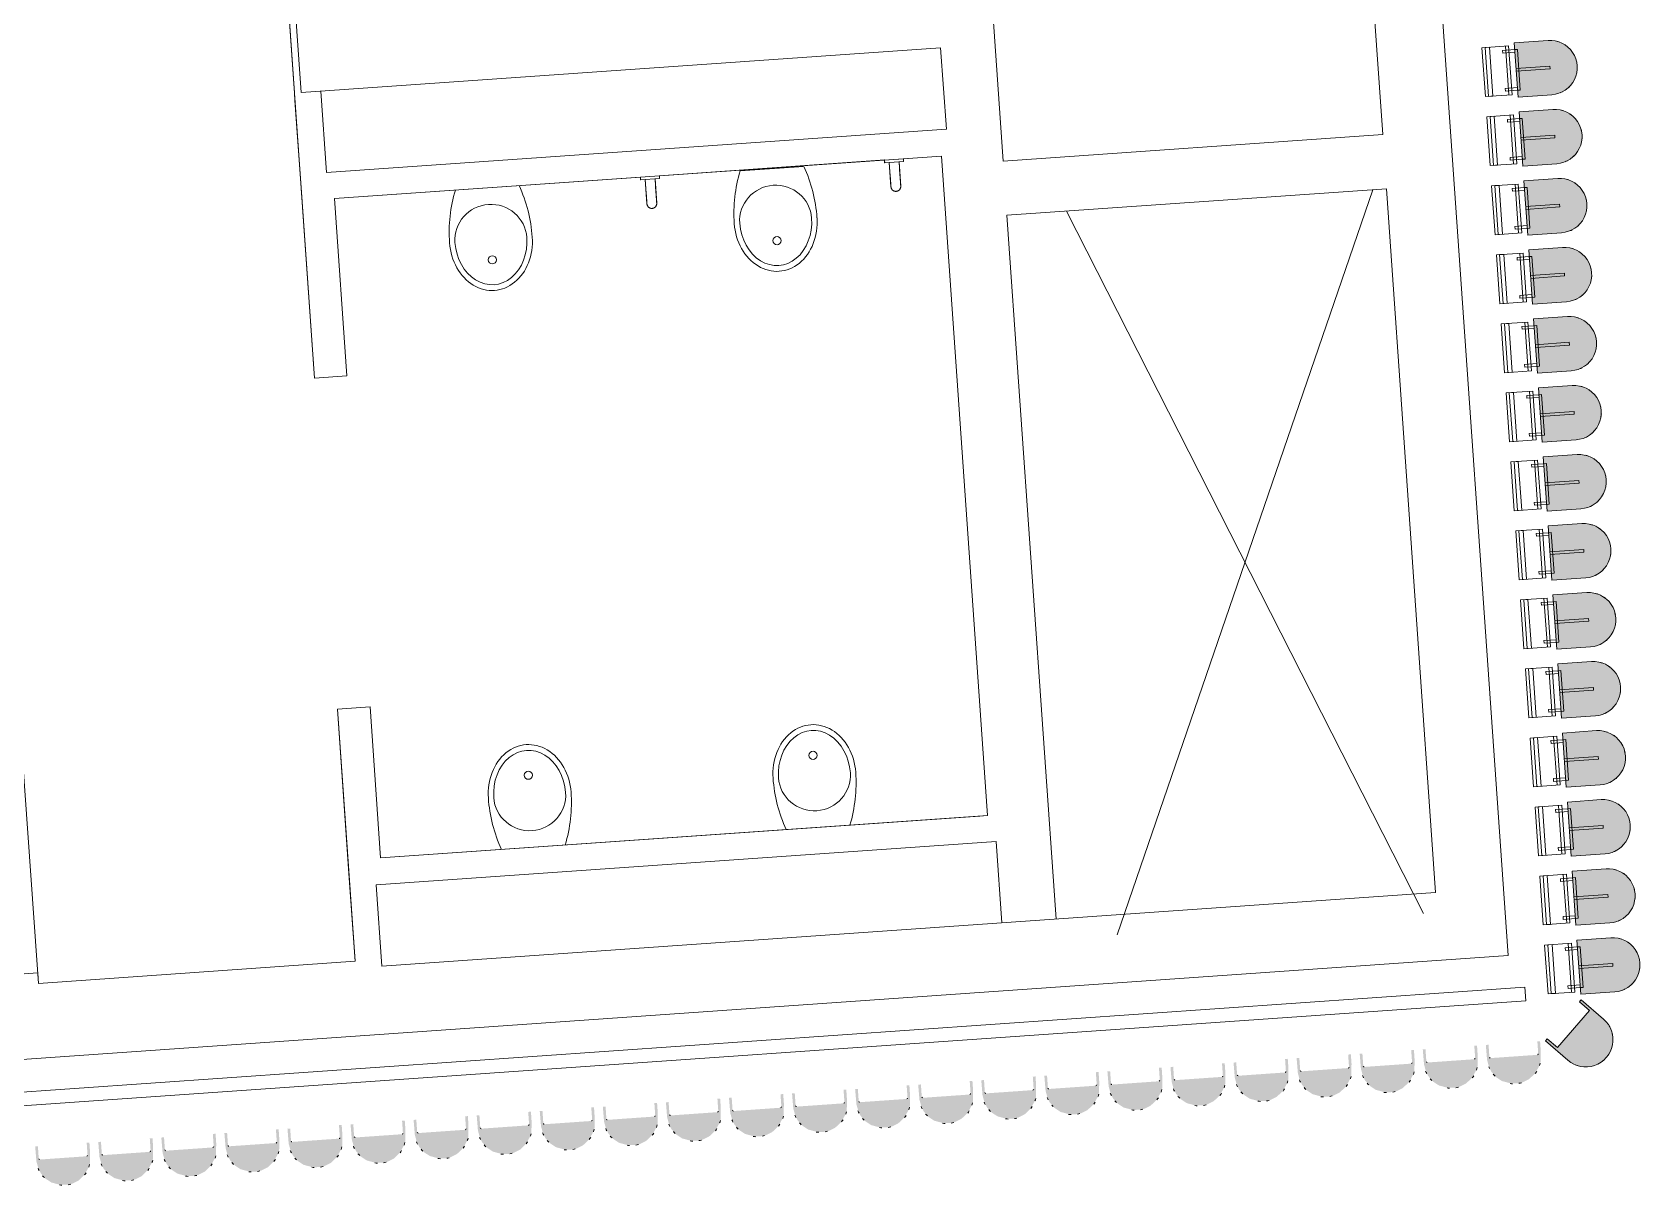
# Model space of a CAD drawing. Header units: millimetres. Extents: x 306 to 836129804, y -168137 to 818603917.
# Drawn here: x 833906121 to 833912043, y 817949311 to 817953557 of the extents above; entities that cross this region are included whole.
import ezdxf

# ---------------------------------------------------------------- set-up
doc = ezdxf.new("R2010")
doc.units = ezdxf.units.MM
doc.header["$LTSCALE"] = 3
for name, color, linetype, lineweight in [('A-010-M_LINE', 251, 'Continuous', 13), ('A-200-M_WALL_INT', 251, 'Continuous', 13), ('A-214-M_CURT_WALL', 251, 'Continuous', 13), ('A-810-M_ROOMS', 251, 'Continuous', 13), ('M-520-M_DRAINAGE_FW', 253, 'Continuous', 5), ('Z-060-M_DETAIL', 253, 'Continuous', 5), ('Z-060-M_LINE_MEDIUM', 253, 'Continuous', 9)]:
    doc.layers.add(name, color=color, linetype=linetype, lineweight=lineweight)
doc.layers.add('UAJ-00XREF', color=7, linetype='Continuous')

# ---------------------------------------------------------------- blocks, each defined once
blk = doc.blocks.new('ARC_WC_URINAL_FOH - UR1-7588675-0300')
at = {"layer": 'M-520-M_DRAINAGE_FW'}
blk.add_circle((0, -268.3), 15, dxfattribs=at)
for centre, start, end in [((392.4, -195), 159.32606, 180), ((-392.4, -195), 360, 20.67394)]:
    blk.add_arc(centre, 544.9, start, end, dxfattribs=at)
for major_axis, ratio, start_param, end_param in [((-132.5, 0), 0.987707, 3.141593, 6.283185), ((0, 186.2), 0.819068, 1.570796, 4.712389), ((0, 165), 0.80303, 1.570796, 4.712389)]:
    blk.add_ellipse((0, -195), major_axis=major_axis, ratio=ratio, start_param=start_param, end_param=end_param, dxfattribs=at)
blk = doc.blocks.new('ARC_WC_URINAL_FOH - UR1-7589206-0300')
at = {"layer": 'M-520-M_DRAINAGE_FW'}
blk.add_circle((0, 268.3), 15, dxfattribs=at)
for centre, start, end in [((392.4, 195), 180, 200.67394), ((-392.4, 195), 339.32606, 0)]:
    blk.add_arc(centre, 544.9, start, end, dxfattribs=at)
for major_axis, ratio, start_param, end_param in [((0, 186.2), 0.819068, 4.712389, 7.853982), ((0, 165), 0.80303, 4.712389, 7.853982), ((132.5, 0), 0.987707, 3.141593, 6.283185)]:
    blk.add_ellipse((0, 195), major_axis=major_axis, ratio=ratio, start_param=start_param, end_param=end_param, dxfattribs=at)
blk = doc.blocks.new('Circular Mullion - Type A_150mm Profile-25928163-0300')
at = {"layer": 'A-214-M_CURT_WALL'}
blk.add_hatch(color=256, dxfattribs=at).paths.add_polyline_path([(-100, 0), (-90, 0), (-90, -49.5), (90, -49.5), (90, 0), (100, 0), (99.3, -55.5), (93.7, -82.9), (86.6, -100), (70.7, -120.7), (50, -136.6), (18, -147.6), (-7.1, -149.1), (-25.9, -146.6), (-50, -136.6), (-73.9, -116.5), (-90, -91.8), (-96.6, -75.9), (-100, -34.4), (-100, -16)], flags=0)
blk = doc.blocks.new('Circular Mullion - CERAMIC TUBES 150mm-V177-0300')
at = {"layer": 'A-214-M_CURT_WALL', "lineweight": 9}
for centre, radius, start, end in [((-87, -46.5), 3, 180, 270), ((87, -46.5), 3, 270, 360), ((0, -50), 100, 197.97699, 203.35458), ((0, -50), 100, 216.64542, 222.02301), ((0, -50), 100, 317.97699, 323.35458), ((0, -50), 100, 338.03835, 342.02301), ((0, -50), 100, 257.97699, 263.35458), ((0, -50), 100, 276.64542, 282.02301)]:
    blk.add_arc(centre, radius, start, end, dxfattribs=at)
blk = doc.blocks.new('Circular Mullion - CERAMIC TUBES 150mm-32874537-0300')
at = {"layer": 'A-214-M_CURT_WALL', "lineweight": 9}
for centre, radius, start, end in [((-87, -46.5), 3, 180, 270), ((87, -46.5), 3, 270, 360), ((0, -50), 100, 197.97699, 203.35458), ((0, -50), 100, 216.64542, 222.02301), ((0, -50), 100, 317.97699, 323.35458), ((0, -50), 100, 336.64542, 342.02301), ((0, -50), 100, 257.97699, 263.35458), ((0, -50), 100, 276.64542, 282.02301)]:
    blk.add_arc(centre, radius, start, end, dxfattribs=at)
blk = doc.blocks.new('Circular Mullion - CERAMIC TUBES 150mm-V178-0300')
at = {"layer": 'A-214-M_CURT_WALL', "lineweight": 9}
for centre, radius, start, end in [((-87, -46.5), 3, 180, 270), ((87, -46.5), 3, 270, 360), ((0, -50), 100, 197.97699, 203.35458), ((0, -50), 100, 216.64542, 222.02301), ((0, -50), 100, 319.07904, 323.35458), ((0, -50), 100, 336.64542, 342.02301), ((0, -50), 100, 257.97699, 263.35458), ((0, -50), 100, 276.64542, 282.02301)]:
    blk.add_arc(centre, radius, start, end, dxfattribs=at)
blk = doc.blocks.new('Circular Mullion - CERAMIC TUBES 150mm-V179-0300')
at = {"layer": 'A-214-M_CURT_WALL', "lineweight": 9}
for centre, radius, start, end in [((-87, -46.5), 3, 180, 270), ((87, -46.5), 3, 270, 360), ((0, -50), 100, 197.97699, 203.35458), ((0, -50), 100, 216.64542, 222.02301), ((0, -50), 100, 317.97699, 323.35458), ((0, -50), 100, 336.64542, 342.02301), ((0, -50), 100, 257.97699, 262.27372), ((0, -50), 100, 276.64542, 282.02301)]:
    blk.add_arc(centre, radius, start, end, dxfattribs=at)
blk = doc.blocks.new('Circular Mullion - Type A-25928776-0300')
at = {"layer": 'A-214-M_CURT_WALL'}
blk.add_hatch(color=256, dxfattribs=at).paths.add_polyline_path([(-100, -0.2), (-90, -0.2), (-90, -49.5), (90, -47.4), (90, 0), (100, 0), (100, -109.3), (96.6, -135.2), (86.6, -159.3), (63.9, -185.3), (50, -195.9), (25.9, -205.9), (0, -209.3), (-25.9, -205.9), (-55.3, -191.8), (-70.7, -180), (-86.6, -159.3), (-96.6, -135.2), (-100, -109.3), (-100, -38.2)], flags=0)
at = {"layer": 'Z-060-M_DETAIL'}
for p, q in [((100, 0), (90, 0)), ((90, 0), (90, -49.5)), ((100, -109.3), (100, 0)), ((-90, -0.2), (-100, -0.2)), ((-100, -0.2), (-100, -109.3)), ((-90, -49.5), (-90, -0.2)), ((90, -49.5), (-90, -49.5))]:
    blk.add_line(p, q, dxfattribs=at)
blk.add_arc((0, -109.3), 100, 180, 0, dxfattribs=at)
blk = doc.blocks.new('Circular Mullion - CERAMIC TUBES 209mm-V180-0300')
at = {"layer": 'A-214-M_CURT_WALL', "lineweight": 9}
blk.add_line((-97, 0), (-93, 0), dxfattribs=at)
for centre, radius, start, end in [((-87, -46.5), 3, 180, 270), ((87, -46.5), 3, 270, 360), ((0, -109.3), 100, 197.97699, 203.35458), ((0, -109.3), 100, 216.64542, 222.02301), ((0, -109.3), 100, 317.97699, 323.35458), ((0, -109.3), 100, 336.64542, 342.02301), ((0, -109.3), 100, 257.97699, 263.35458), ((0, -109.3), 100, 276.64542, 282.02301)]:
    blk.add_arc(centre, radius, start, end, dxfattribs=at)
blk = doc.blocks.new('Circular Mullion - ARC_225mm CERAMIC MULLION-27539017-0300')
at = {"layer": 'Z-060-M_DETAIL', "lineweight": 9}
blk.add_hatch(color=256, dxfattribs=at).paths.add_polyline_path([(100, -125), (96.6, -150.9), (86.6, -175), (70.7, -195.7), (50, -211.6), (25.9, -221.6), (0, -225), (-25.9, -221.6), (-50, -211.6), (-70.7, -195.7), (-86.6, -175), (-96.6, -150.9), (-100, -125), (-100, 0), (100, 0)], flags=0)
at = {"layer": 'Z-060-M_DETAIL'}
for p, q in [((-90, 120), (90, 120)), ((-90, 21.5), (-90, 120)), ((90, 120), (90, 21.5)), ((90, 108), (-90, 108)), ((-90, 108), (-90, 92.6)), ((-90, 92.6), (90, 92.6)), ((90, 92.6), (90, 108)), ((90, 33.5), (-90, 33.5)), ((90, 21.5), (-90, 21.5)), ((-75, 45), (-65, 45)), ((-75, 0), (-75, 45)), ((-65, 45), (-65, 0)), ((65, 45), (75, 45)), ((65, 0), (65, 45)), ((75, 45), (75, 0)), ((-75, 0), (-75, -10)), ((-65, 0), (-75, 0)), ((-75, -10), (75, -10)), ((-5, -125), (-5, 0)), ((5, -125), (5, 0)), ((75, 0), (65, 0)), ((75, -10), (75, 0)), ((5, -125), (-5, -125))]:
    blk.add_line(p, q, dxfattribs=at)
at = {"layer": 'Z-060-M_LINE_MEDIUM'}
for p, q in [((100, 0), (-100, 0)), ((-100, 0), (-100, -125)), ((100, -125), (100, 0))]:
    blk.add_line(p, q, dxfattribs=at)
blk.add_arc((0, -125), 100, 180, 360, dxfattribs=at)
blk = doc.blocks.new('Circular Mullion - CERAMIC TUBES 225mm-28022002-0300')
at = {"layer": 'A-214-M_CURT_WALL', "lineweight": 9}
for start, end in [(137.97699, 143.35458), (96.64542, 102.02301), (77.97699, 83.35458), (36.64542, 42.02301), (156.64542, 162.02301), (17.97699, 23.35458)]:
    blk.add_arc((0, 125), 100, start, end, dxfattribs=at)
blk = doc.blocks.new('ARC_WC_URINAL_ACCESSIBLE - UR2_FOH-36214922-0300')
at = {"layer": 'M-520-M_DRAINAGE_FW'}
for p, q in [((-393, 58.8), (-393, 148.8)), ((-357, 148.8), (-357, 58.8)), ((507, 58.8), (507, 148.8)), ((543, 148.8), (543, 58.8)), ((-410, 58.8), (-410, 48.8)), ((-393, 58.8), (-410, 58.8)), ((-410, 48.8), (-340, 48.8)), ((-340, 58.8), (-357, 58.8)), ((-340, 48.8), (-340, 58.8)), ((490, 58.8), (490, 48.8)), ((507, 58.8), (490, 58.8)), ((490, 48.8), (560, 48.8)), ((560, 58.8), (543, 58.8)), ((560, 48.8), (560, 58.8))]:
    blk.add_line(p, q, dxfattribs=at)
for centre, start in [((-375, 148.8), 360), ((525, 148.8), 0)]:
    blk.add_arc(centre, 18, start, 180, dxfattribs=at)
blk = doc.blocks.new('ARC_WC_GRABRAIL_FIXED - GR2c-27733159-0300')
at = {"layer": 'M-520-M_DRAINAGE_FW'}
for p, q in [((-873.8, 60), (-873.8, 10)), ((-837.8, 10), (-837.8, 60)), ((26.2, 60), (26.2, 10)), ((62.2, 10), (62.2, 60)), ((-890.8, 10), (-890.8, 0)), ((-890.8, 10), (-890.8, 0)), ((-889.6, 10), (-890.8, 10)), ((-890.8, 10), (-820.8, 10)), ((-889.6, 10), (-890.8, 10)), ((-890.8, 10), (-889.6, 10)), ((-820.8, 10), (-822, 10)), ((-820.8, 10), (-822, 10)), ((-822, 10), (-820.8, 10)), ((-820.8, 0), (-820.8, 10)), ((-820.8, 0), (-820.8, 10)), ((9.2, 10), (9.2, 0)), ((9.2, 10), (9.2, 0)), ((10.4, 10), (9.2, 10)), ((9.2, 10), (79.2, 10)), ((10.4, 10), (9.2, 10)), ((9.2, 10), (10.4, 10)), ((79.2, 10), (78, 10)), ((79.2, 10), (78, 10)), ((78, 10), (79.2, 10)), ((79.2, 0), (79.2, 10)), ((79.2, 0), (79.2, 10)), ((-820.8, 0), (-890.8, 0)), ((-890.8, 0), (-889.6, 0)), ((-822, 0), (-820.8, 0)), ((79.2, 0), (9.2, 0)), ((9.2, 0), (10.4, 0)), ((78, 0), (79.2, 0))]:
    blk.add_line(p, q, dxfattribs=at)
at = {"layer": 'M-520-M_DRAINAGE_FW', "flags": 128}
for points in [[(-873.8, 100), (-873.8, 100.7), (-873.7, 101.4), (-873.7, 102.2), (-873.6, 102.9), (-873.4, 103.6), (-873.3, 104.3), (-873.1, 105), (-872.9, 105.7), (-872.6, 106.3), (-872.4, 107), (-872.1, 107.7), (-871.8, 108.3), (-871.4, 108.9), (-871, 109.6), (-870.7, 110.2), (-870.2, 110.7), (-869.8, 111.3), (-869.3, 111.9), (-868.8, 112.4), (-868.3, 112.9), (-867.8, 113.4), (-867.3, 113.9), (-866.7, 114.3), (-866.1, 114.7), (-865.5, 115.1), (-864.9, 115.5), (-864.3, 115.9), (-863.6, 116.2), (-863, 116.5), (-862.3, 116.8), (-861.6, 117), (-861, 117.2), (-860.3, 117.4), (-859.6, 117.6), (-858.9, 117.7), (-858.1, 117.8), (-857.4, 117.9), (-856.7, 118), (-856, 118), (-855.3, 118), (-854.6, 118), (-853.8, 117.9), (-853.1, 117.8), (-852.4, 117.7), (-851.7, 117.5), (-851, 117.4), (-850.3, 117.1), (-849.6, 116.9), (-849, 116.7), (-848.3, 116.4), (-847.7, 116.1), (-847, 115.7), (-846.4, 115.4), (-845.8, 115), (-845.2, 114.6), (-844.6, 114.1), (-844.1, 113.7), (-843.5, 113.2), (-843, 112.7), (-842.5, 112.2), (-842, 111.6), (-841.6, 111.1), (-841.2, 110.5), (-840.8, 109.9), (-840.4, 109.3), (-840, 108.7), (-839.7, 108), (-839.4, 107.4), (-839.1, 106.7), (-838.8, 106), (-838.6, 105.3), (-838.4, 104.7), (-838.2, 104), (-838.1, 103.3), (-838, 102.5), (-837.9, 101.8), (-837.8, 101.1), (-837.8, 100.4), (-837.8, 100)], [(-873.8, 100), (-873.8, 100), (-873.8, 99.9), (-873.8, 99.7), (-873.8, 99.5), (-873.8, 99.2), (-873.8, 98.9), (-873.8, 98.4), (-873.8, 98), (-873.8, 97.4), (-873.8, 96.8), (-873.8, 96.2), (-873.8, 95.5), (-873.8, 94.7), (-873.8, 93.9), (-873.8, 93), (-873.8, 92.1), (-873.8, 91.1), (-873.8, 90.1), (-873.8, 89), (-873.8, 87.9), (-873.8, 86.7), (-873.8, 85.5), (-873.8, 84.2), (-873.8, 82.9), (-873.8, 81.6), (-873.8, 80.2), (-873.8, 78.9), (-873.8, 77.4), (-873.8, 76), (-873.8, 74.5), (-873.8, 73), (-873.8, 71.5), (-873.8, 69.9), (-873.8, 68.4), (-873.8, 66.8), (-873.8, 65.2), (-873.8, 63.6), (-873.8, 62), (-873.8, 60.4), (-873.8, 60)], [(-873.8, 60), (-873.8, 61.6), (-873.8, 63.2), (-873.8, 64.8), (-873.8, 66.4), (-873.8, 67.9), (-873.8, 69.5), (-873.8, 71.1), (-873.8, 72.6), (-873.8, 74.1), (-873.8, 75.6), (-873.8, 77), (-873.8, 78.5), (-873.8, 79.9), (-873.8, 81.2), (-873.8, 82.6), (-873.8, 83.9), (-873.8, 85.2), (-873.8, 86.4), (-873.8, 87.6), (-873.8, 88.7), (-873.8, 89.8), (-873.8, 90.8), (-873.8, 91.8), (-873.8, 92.8), (-873.8, 93.7), (-873.8, 94.5), (-873.8, 95.3), (-873.8, 96), (-873.8, 96.7), (-873.8, 97.3), (-873.8, 97.8), (-873.8, 98.3), (-873.8, 98.7), (-873.8, 99.1), (-873.8, 99.4), (-873.8, 99.7), (-873.8, 99.8), (-873.8, 99.9), (-873.8, 100)], [(-837.8, 60), (-837.8, 61.6), (-837.8, 63.2), (-837.8, 64.8), (-837.8, 66.4), (-837.8, 67.9), (-837.8, 69.5), (-837.8, 71.1), (-837.8, 72.6), (-837.8, 74.1), (-837.8, 75.6), (-837.8, 77), (-837.8, 78.5), (-837.8, 79.9), (-837.8, 81.2), (-837.8, 82.6), (-837.8, 83.9), (-837.8, 85.2), (-837.8, 86.4), (-837.8, 87.6), (-837.8, 88.7), (-837.8, 89.8), (-837.8, 90.8), (-837.8, 91.8), (-837.8, 92.8), (-837.8, 93.7), (-837.8, 94.5), (-837.8, 95.3), (-837.8, 96), (-837.8, 96.7), (-837.8, 97.3), (-837.8, 97.8), (-837.8, 98.3), (-837.8, 98.7), (-837.8, 99.1), (-837.8, 99.4), (-837.8, 99.7), (-837.8, 99.8), (-837.8, 99.9), (-837.8, 100)], [(-837.8, 100), (-837.8, 100), (-837.8, 99.9), (-837.8, 99.7), (-837.8, 99.5), (-837.8, 99.2), (-837.8, 98.9), (-837.8, 98.4), (-837.8, 98), (-837.8, 97.4), (-837.8, 96.8), (-837.8, 96.2), (-837.8, 95.5), (-837.8, 94.7), (-837.8, 93.9), (-837.8, 93), (-837.8, 92.1), (-837.8, 91.1), (-837.8, 90.1), (-837.8, 89), (-837.8, 87.9), (-837.8, 86.7), (-837.8, 85.5), (-837.8, 84.2), (-837.8, 82.9), (-837.8, 81.6), (-837.8, 80.2), (-837.8, 78.9), (-837.8, 77.4), (-837.8, 76), (-837.8, 74.5), (-837.8, 73), (-837.8, 71.5), (-837.8, 69.9), (-837.8, 68.4), (-837.8, 66.8), (-837.8, 65.2), (-837.8, 63.6), (-837.8, 62), (-837.8, 60.4), (-837.8, 60)], [(26.2, 100), (26.2, 100.7), (26.3, 101.4), (26.3, 102.2), (26.4, 102.9), (26.6, 103.6), (26.7, 104.3), (26.9, 105), (27.1, 105.7), (27.4, 106.3), (27.6, 107), (27.9, 107.7), (28.2, 108.3), (28.6, 108.9), (29, 109.6), (29.3, 110.2), (29.8, 110.7), (30.2, 111.3), (30.7, 111.9), (31.2, 112.4), (31.7, 112.9), (32.2, 113.4), (32.7, 113.9), (33.3, 114.3), (33.9, 114.7), (34.5, 115.1), (35.1, 115.5), (35.7, 115.9), (36.4, 116.2), (37, 116.5), (37.7, 116.8), (38.4, 117), (39, 117.2), (39.7, 117.4), (40.4, 117.6), (41.1, 117.7), (41.9, 117.8), (42.6, 117.9), (43.3, 118), (44, 118), (44.7, 118), (45.4, 118), (46.2, 117.9), (46.9, 117.8), (47.6, 117.7), (48.3, 117.5), (49, 117.4), (49.7, 117.1), (50.4, 116.9), (51, 116.7), (51.7, 116.4), (52.3, 116.1), (53, 115.7), (53.6, 115.4), (54.2, 115), (54.8, 114.6), (55.4, 114.1), (55.9, 113.7), (56.5, 113.2), (57, 112.7), (57.5, 112.2), (58, 111.6), (58.4, 111.1), (58.8, 110.5), (59.2, 109.9), (59.6, 109.3), (60, 108.7), (60.3, 108), (60.6, 107.4), (60.9, 106.7), (61.2, 106), (61.4, 105.3), (61.6, 104.7), (61.8, 104), (61.9, 103.3), (62, 102.5), (62.1, 101.8), (62.2, 101.1), (62.2, 100.4), (62.2, 100)], [(26.2, 100), (26.2, 100), (26.2, 99.9), (26.2, 99.7), (26.2, 99.5), (26.2, 99.2), (26.2, 98.9), (26.2, 98.4), (26.2, 98), (26.2, 97.4), (26.2, 96.8), (26.2, 96.2), (26.2, 95.5), (26.2, 94.7), (26.2, 93.9), (26.2, 93), (26.2, 92.1), (26.2, 91.1), (26.2, 90.1), (26.2, 89), (26.2, 87.9), (26.2, 86.7), (26.2, 85.5), (26.2, 84.2), (26.2, 82.9), (26.2, 81.6), (26.2, 80.2), (26.2, 78.9), (26.2, 77.4), (26.2, 76), (26.2, 74.5), (26.2, 73), (26.2, 71.5), (26.2, 69.9), (26.2, 68.4), (26.2, 66.8), (26.2, 65.2), (26.2, 63.6), (26.2, 62), (26.2, 60.4), (26.2, 60)], [(26.2, 60), (26.2, 61.6), (26.2, 63.2), (26.2, 64.8), (26.2, 66.4), (26.2, 67.9), (26.2, 69.5), (26.2, 71.1), (26.2, 72.6), (26.2, 74.1), (26.2, 75.6), (26.2, 77), (26.2, 78.5), (26.2, 79.9), (26.2, 81.2), (26.2, 82.6), (26.2, 83.9), (26.2, 85.2), (26.2, 86.4), (26.2, 87.6), (26.2, 88.7), (26.2, 89.8), (26.2, 90.8), (26.2, 91.8), (26.2, 92.8), (26.2, 93.7), (26.2, 94.5), (26.2, 95.3), (26.2, 96), (26.2, 96.7), (26.2, 97.3), (26.2, 97.8), (26.2, 98.3), (26.2, 98.7), (26.2, 99.1), (26.2, 99.4), (26.2, 99.7), (26.2, 99.8), (26.2, 99.9), (26.2, 100)], [(62.2, 60), (62.2, 61.6), (62.2, 63.2), (62.2, 64.8), (62.2, 66.4), (62.2, 67.9), (62.2, 69.5), (62.2, 71.1), (62.2, 72.6), (62.2, 74.1), (62.2, 75.6), (62.2, 77), (62.2, 78.5), (62.2, 79.9), (62.2, 81.2), (62.2, 82.6), (62.2, 83.9), (62.2, 85.2), (62.2, 86.4), (62.2, 87.6), (62.2, 88.7), (62.2, 89.8), (62.2, 90.8), (62.2, 91.8), (62.2, 92.8), (62.2, 93.7), (62.2, 94.5), (62.2, 95.3), (62.2, 96), (62.2, 96.7), (62.2, 97.3), (62.2, 97.8), (62.2, 98.3), (62.2, 98.7), (62.2, 99.1), (62.2, 99.4), (62.2, 99.7), (62.2, 99.8), (62.2, 99.9), (62.2, 100)], [(62.2, 100), (62.2, 100), (62.2, 99.9), (62.2, 99.7), (62.2, 99.5), (62.2, 99.2), (62.2, 98.9), (62.2, 98.4), (62.2, 98), (62.2, 97.4), (62.2, 96.8), (62.2, 96.2), (62.2, 95.5), (62.2, 94.7), (62.2, 93.9), (62.2, 93), (62.2, 92.1), (62.2, 91.1), (62.2, 90.1), (62.2, 89), (62.2, 87.9), (62.2, 86.7), (62.2, 85.5), (62.2, 84.2), (62.2, 82.9), (62.2, 81.6), (62.2, 80.2), (62.2, 78.9), (62.2, 77.4), (62.2, 76), (62.2, 74.5), (62.2, 73), (62.2, 71.5), (62.2, 69.9), (62.2, 68.4), (62.2, 66.8), (62.2, 65.2), (62.2, 63.6), (62.2, 62), (62.2, 60.4), (62.2, 60)]]:
    blk.add_lwpolyline(points, dxfattribs=at)
at = {"layer": 'M-520-M_DRAINAGE_FW'}
for centre in [(-855.8, 100), (44.2, 100)]:
    blk.add_arc(centre, 18, 360, 180, dxfattribs=at)
blk = doc.blocks.new('ARC_WC_URINAL - UR2-8219170-0300')
at = {"layer": 'M-520-M_DRAINAGE_FW'}
blk.add_line((-117.4, -2.6), (117.4, -2.6), dxfattribs=at)
blk.add_circle((0, -268.3), 15, dxfattribs=at)
for centre, start, end in [((392.4, -195), 159.32606, 180), ((-392.4, -195), 360, 20.67394)]:
    blk.add_arc(centre, 544.9, start, end, dxfattribs=at)
for major_axis, ratio, start_param, end_param in [((-132.5, 0), 0.987707, 3.141593, 6.283185), ((0, 186.2), 0.819068, 1.570796, 4.712389), ((0, 165), 0.80303, 1.570796, 4.712389)]:
    blk.add_ellipse((0, -195), major_axis=major_axis, ratio=ratio, start_param=start_param, end_param=end_param, dxfattribs=at)
blk = doc.blocks.new('3A35X-MAGP-P-MP-00')
at = {"layer": 'A-010-M_LINE'}
for p, q in [((834489865.5, 817950237.6), (834490806.7, 817952978)), ((834489679.4, 817952899.2), (834490992.7, 817950316.4)), ((834491365.7, 817950045), (834482986.6, 817949459.2)), ((834491369.2, 817949995.1), (834491365.7, 817950045)), ((834482990.1, 817949409.3), (834491369.2, 817949995.1))]:
    blk.add_line(p, q, dxfattribs=at)
at = {"layer": 'A-200-M_WALL_INT'}
for p, q in [((834489446, 817953083.4), (834488960.9, 817960023.3)), ((834491304.3, 817950161), (834490733.7, 817958323.8)), ((834490484.3, 817958306.4), (834490842.6, 817953181)), ((834486863.7, 817953335.8), (834486731.1, 817955232.2)), ((834486743.8, 817954691.7), (834486912.1, 817952284.8)), ((834489216.4, 817953500.3), (834486863.7, 817953335.8)), ((834489216.4, 817953500.3), (834489237.3, 817953201)), ((834486956.9, 817953041.6), (834486936, 817953340.9)), ((834489237.3, 817953201), (834486956.9, 817953041.6)), ((834490842.6, 817953181), (834489446, 817953083.4)), ((834489078.3, 817953092.2), (834489219.2, 817953102)), ((834489219.2, 817953102), (834489388.8, 817950676.1)), ((834488180.5, 817953029.4), (834489010.9, 817953087.4)), ((834486986.2, 817952945.9), (834488113.1, 817953024.7)), ((834487031.8, 817952293.2), (834486986.2, 817952945.9)), ((834489460, 817952883.9), (834490856.6, 817952981.5)), ((834490856.6, 817952981.5), (834491037.5, 817950392.9)), ((834489640.9, 817950295.3), (834489460, 817952883.9)), ((834486912.1, 817952284.8), (834487031.8, 817952293.2)), ((834487116.9, 817951076.2), (834486997.2, 817951067.8)), ((834486997.2, 817951067.8), (834487062, 817950140.1)), ((834487155.8, 817950520), (834487116.9, 817951076.2)), ((834489388.8, 817950676.1), (834487155.8, 817950520)), ((834487140.1, 817950421.2), (834489420.5, 817950580.6)), ((834489420.5, 817950580.6), (834489441.4, 817950281.3)), ((834487161, 817950121.9), (834487140.1, 817950421.2)), ((834491037.5, 817950392.9), (834487161, 817950121.9)), ((834481681.5, 817949488.2), (834491304.3, 817950161)), ((834487062, 817950140.1), (834485897, 817950058.6)), ((834485894.3, 817950097), (834485844.5, 817950093.5)), ((834485897, 817950058.6), (834485894.3, 817950097))]:
    blk.add_line(p, q, dxfattribs=at)
at = {"layer": 'A-810-M_ROOMS', "flags": 128}
blk.add_lwpolyline([(834485842.6, 817950836.7), (834485897, 817950058.6), (834487062, 817950140.1), (834487039.5, 817950463), (834486997.2, 817951067.8), (834487116.9, 817951076.2), (834487155.8, 817950520), (834489360.8, 817950674.2), (834489388.8, 817950676.1), (834489219.2, 817953102), (834486986.2, 817952945.9), (834487031.8, 817952293.2), (834486912.1, 817952284.8), (834486863.1, 817952986.2), (834486840.7, 817953306.1), (834486838.8, 817953334.1), (834486735.5, 817954811.5)], dxfattribs=at)
at = {"layer": 'A-214-M_CURT_WALL', "lineweight": 9, "rotation": 93.9989085257714}
for p in [(834491333.8, 817953418.6), (834491351.5, 817953164.7), (834491369.3, 817952910.8), (834491387, 817952657), (834491404.8, 817952403.1), (834491422.5, 817952149.2), (834491440.3, 817951895.4), (834491458, 817951641.5), (834491475.8, 817951387.7), (834491493.5, 817951133.8), (834491511.3, 817950879.9), (834491529, 817950626.1), (834491546.7, 817950372.2), (834491564.5, 817950118.3)]:
    blk.add_blockref('Circular Mullion - ARC_225mm CERAMIC MULLION-27539017-0300', p, dxfattribs=at)
at = {"layer": 'A-214-M_CURT_WALL', "extrusion": (0, 0, -1)}
for name, p, rotation in [('Circular Mullion - Type A-25928776-0300', (-834491507.3, 817949923.2), 311.0010914742286), ('Circular Mullion - Type A_150mm Profile-25928163-0300', (-834491321.9, 817949839.3), 356.0010914742286), ('Circular Mullion - Type A_150mm Profile-25928163-0300', (-834490625.8, 817949790.7), 356.0010914742286), ('Circular Mullion - Type A_150mm Profile-25928163-0300', (-834490857.8, 817949806.9), 356.0010914742286), ('Circular Mullion - Type A_150mm Profile-25928163-0300', (-834491089.9, 817949823.1), 356.0010914742286), ('Circular Mullion - CERAMIC TUBES 150mm-V177-0300', (-834491321.9, 817949839.3), 356.0010914742286), ('Circular Mullion - Type A_150mm Profile-25928163-0300', (-834489697.6, 817949725.8), 356.0010914742286), ('Circular Mullion - Type A_150mm Profile-25928163-0300', (-834489929.7, 817949742), 356.0010914742286), ('Circular Mullion - Type A_150mm Profile-25928163-0300', (-834490161.7, 817949758.2), 356.0010914742286), ('Circular Mullion - Type A_150mm Profile-25928163-0300', (-834490393.7, 817949774.4), 356.0010914742286), ('Circular Mullion - CERAMIC TUBES 150mm-32874537-0300', (-834490393.7, 817949774.4), 356.0010914742286), ('Circular Mullion - CERAMIC TUBES 150mm-32874537-0300', (-834490625.8, 817949790.7), 356.0010914742286), ('Circular Mullion - CERAMIC TUBES 150mm-32874537-0300', (-834490857.8, 817949806.9), 356.0010914742286), ('Circular Mullion - CERAMIC TUBES 150mm-32874537-0300', (-834491089.9, 817949823.1), 356.0010914742286), ('Circular Mullion - Type A_150mm Profile-25928163-0300', (-834488769.4, 817949660.9), 356.0010914742286), ('Circular Mullion - Type A_150mm Profile-25928163-0300', (-834489001.5, 817949677.1), 356.0010914742286), ('Circular Mullion - Type A_150mm Profile-25928163-0300', (-834489233.5, 817949693.3), 356.0010914742286), ('Circular Mullion - Type A_150mm Profile-25928163-0300', (-834489465.6, 817949709.5), 356.0010914742286), ('Circular Mullion - CERAMIC TUBES 150mm-32874537-0300', (-834489465.6, 817949709.5), 356.0010914742286), ('Circular Mullion - CERAMIC TUBES 150mm-V178-0300', (-834489697.6, 817949725.8), 356.0010914742286), ('Circular Mullion - CERAMIC TUBES 150mm-32874537-0300', (-834489929.7, 817949742), 356.0010914742286), ('Circular Mullion - CERAMIC TUBES 150mm-32874537-0300', (-834490161.7, 817949758.2), 356.0010914742286), ('Circular Mullion - Type A_150mm Profile-25928163-0300', (-834488073.3, 817949612.2), 356.0010914742286), ('Circular Mullion - Type A_150mm Profile-25928163-0300', (-834488305.3, 817949628.4), 356.0010914742286), ('Circular Mullion - Type A_150mm Profile-25928163-0300', (-834488537.4, 817949644.7), 356.0010914742286), ('Circular Mullion - CERAMIC TUBES 150mm-32874537-0300', (-834488769.4, 817949660.9), 356.0010914742286), ('Circular Mullion - CERAMIC TUBES 150mm-32874537-0300', (-834489001.5, 817949677.1), 356.0010914742286), ('Circular Mullion - CERAMIC TUBES 150mm-32874537-0300', (-834489233.5, 817949693.3), 356.0010914742286), ('Circular Mullion - Type A_150mm Profile-25928163-0300', (-834487145.1, 817949547.3), 356.0010914742286), ('Circular Mullion - Type A_150mm Profile-25928163-0300', (-834487377.1, 817949563.6), 356.0010914742286), ('Circular Mullion - Type A_150mm Profile-25928163-0300', (-834487609.2, 817949579.8), 356.0010914742286), ('Circular Mullion - Type A_150mm Profile-25928163-0300', (-834487841.2, 817949596), 356.0010914742286), ('Circular Mullion - CERAMIC TUBES 150mm-32874537-0300', (-834487841.2, 817949596), 356.0010914742286), ('Circular Mullion - CERAMIC TUBES 150mm-32874537-0300', (-834488073.3, 817949612.2), 356.0010914742286), ('Circular Mullion - CERAMIC TUBES 150mm-32874537-0300', (-834488305.3, 817949628.4), 356.0010914742286), ('Circular Mullion - CERAMIC TUBES 150mm-V179-0300', (-834488537.4, 817949644.7), 356.0010914742286), ('Circular Mullion - Type A_150mm Profile-25928163-0300', (-834486216.9, 817949482.4), 356.0010914742286), ('Circular Mullion - Type A_150mm Profile-25928163-0300', (-834486448.9, 817949498.7), 356.0010914742286), ('Circular Mullion - Type A_150mm Profile-25928163-0300', (-834486681, 817949514.9), 356.0010914742286), ('Circular Mullion - Type A_150mm Profile-25928163-0300', (-834486913, 817949531.1), 356.0010914742286), ('Circular Mullion - CERAMIC TUBES 150mm-32874537-0300', (-834486913, 817949531.1), 356.0010914742286), ('Circular Mullion - CERAMIC TUBES 150mm-32874537-0300', (-834487145.1, 817949547.3), 356.0010914742286), ('Circular Mullion - CERAMIC TUBES 150mm-32874537-0300', (-834487377.1, 817949563.6), 356.0010914742286), ('Circular Mullion - CERAMIC TUBES 150mm-32874537-0300', (-834487609.2, 817949579.8), 356.0010914742286), ('Circular Mullion - Type A_150mm Profile-25928163-0300', (-834485984.8, 817949466.2), 356.0010914742286), ('Circular Mullion - CERAMIC TUBES 150mm-32874537-0300', (-834486216.9, 817949482.4), 356.0010914742286), ('Circular Mullion - CERAMIC TUBES 150mm-32874537-0300', (-834486448.9, 817949498.7), 356.0010914742286), ('Circular Mullion - CERAMIC TUBES 150mm-32874537-0300', (-834486681, 817949514.9), 356.0010914742286), ('Circular Mullion - CERAMIC TUBES 150mm-32874537-0300', (-834485984.8, 817949466.2), 356.0010914742286)]:
    blk.add_blockref(name, p, dxfattribs=dict(at, rotation=rotation))
at = {"layer": 'M-520-M_DRAINAGE_FW'}
for name, p, rotation in [('ARC_WC_URINAL_ACCESSIBLE - UR2_FOH-36214922-0300', (834488667.1, 817953112.3), 183.9989085257713), ('ARC_WC_GRABRAIL_FIXED - GR2c-27733159-0300', (834488190.9, 817953030.1), 183.9989085257713), ('ARC_WC_URINAL - UR2-8219170-0300', (834488595.7, 817953058.4), 3.998908525771384), ('ARC_WC_URINAL_FOH - UR1-7589206-0300', (834487548.1, 817952987.8), 183.9989085257713), ('ARC_WC_URINAL_FOH - UR1-7588675-0300', (834488765.5, 817950629.9), 183.9989085257713), ('ARC_WC_URINAL_FOH - UR1-7588675-0300', (834487718, 817950556.7), 183.9989085257713)]:
    blk.add_blockref(name, p, dxfattribs=dict(at, rotation=rotation))
at = {"layer": 'Z-060-M_DETAIL', "extrusion": (0, 0, -1), "rotation": 311.0010914742286}
blk.add_blockref('Circular Mullion - CERAMIC TUBES 209mm-V180-0300', (-834491507.3, 817949923.2), dxfattribs=at)
at = {"layer": 'Z-060-M_LINE_MEDIUM', "lineweight": 5, "extrusion": (0, 0, -1), "rotation": 86.00109147422862}
for p in [(-834491333.8, 817953418.6), (-834491351.5, 817953164.7), (-834491369.3, 817952910.8), (-834491387, 817952657), (-834491404.8, 817952403.1), (-834491422.5, 817952149.2), (-834491440.3, 817951895.4), (-834491458, 817951641.5), (-834491475.8, 817951387.7), (-834491493.5, 817951133.8), (-834491511.3, 817950879.9), (-834491529, 817950626.1), (-834491546.7, 817950372.2), (-834491564.5, 817950118.3)]:
    blk.add_blockref('Circular Mullion - CERAMIC TUBES 225mm-28022002-0300', p, dxfattribs=at)

msp = doc.modelspace()

# ---------------------------------------------------------------- block references
at = {"layer": 'UAJ-00XREF', "ltscale": 0.5}
msp.add_blockref('3A35X-MAGP-P-MP-00', (-579752.6, 0), dxfattribs=at)

doc.saveas('drawing.dxf')
